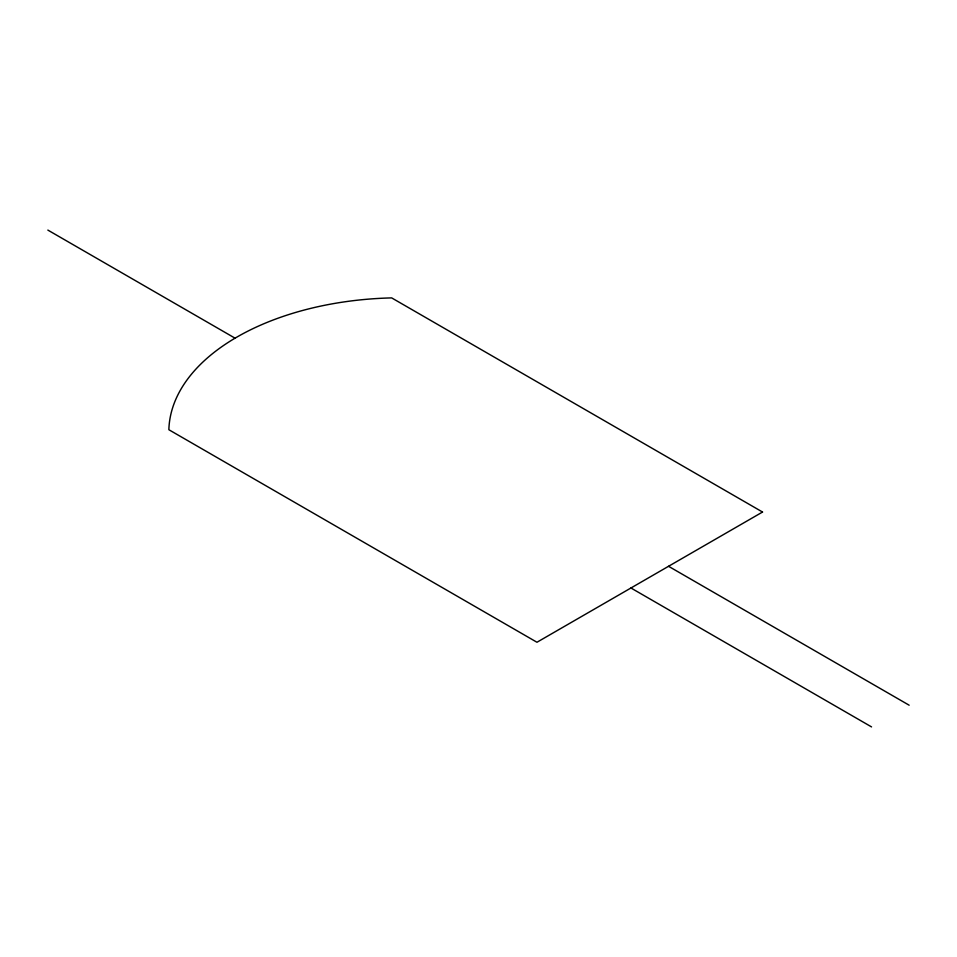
<?xml version="1.0" encoding="UTF-8"?>
<svg xmlns="http://www.w3.org/2000/svg" width="957" height="957" viewBox="0 0 957 957"><rect width="100%" height="100%" fill="white"/><g stroke="black" fill="none" stroke-linecap="round" stroke-linejoin="round"><path stroke-width="1.44" d="M668.548 566.293L909.15 705.201M47.85 230.087L235.039 338.168M630.95 587.993L871.552 726.913M762.538 512.031L536.961 642.255L168.863 429.729A232.419 134.183 0 0 1 391.676 297.902L762.538 512.031"/></g></svg>
